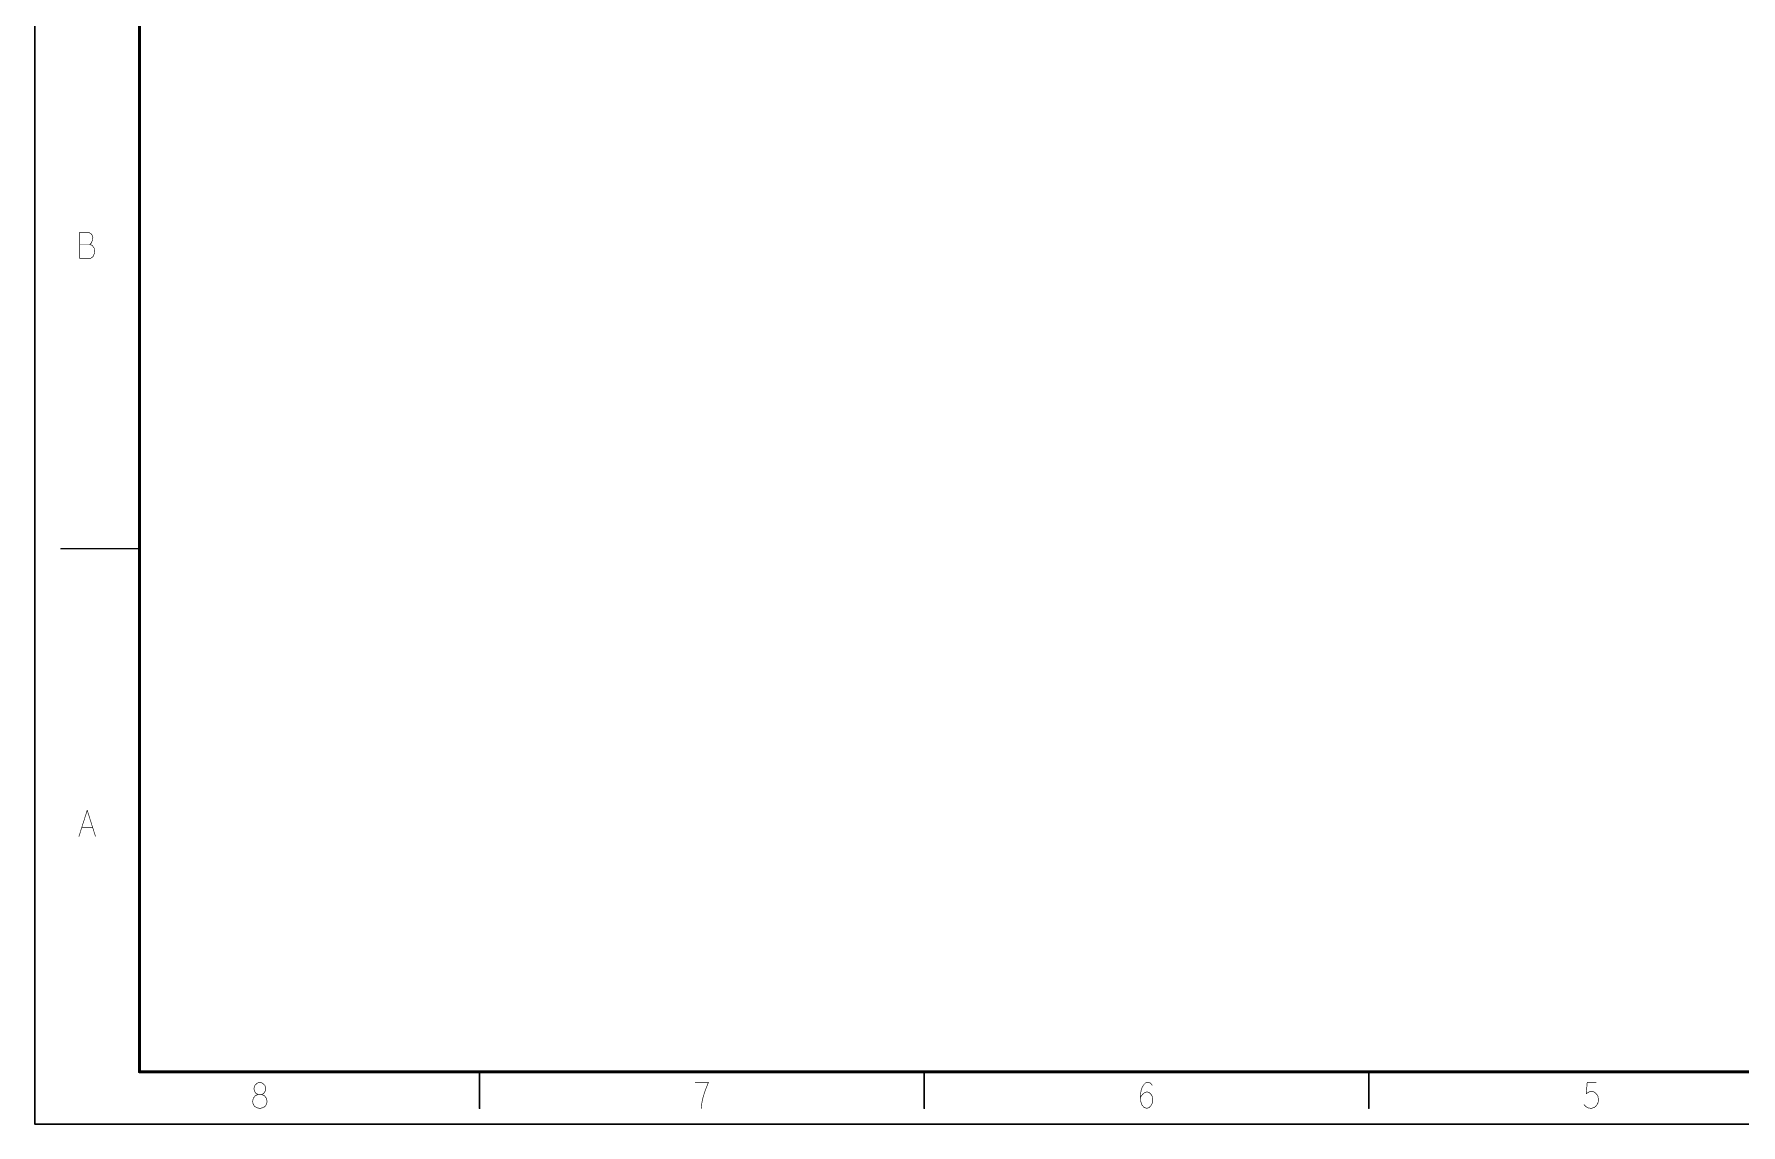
# Model space of a CAD drawing. Extents: x -18 to 16.1, y -6.6 to 15.5.
# Drawn here: x -17.96 to -1.64, y -6.55 to 3.87 of the extents above; entities that cross this region are included whole.
import ezdxf

# ---------------------------------------------------------------- set-up
doc = ezdxf.new("R2010")
doc.units = 0
doc.layers.get('0').update_dxf_attribs({"linetype": 'CONTINUOUS'})
doc.layers.add('FAB', color=13, linetype='CONTINUOUS')

# ---------------------------------------------------------------- blocks, each defined once
blk = doc.blocks.new('ROUND_13')
at = {"const_width": 0.0075}
blk.add_lwpolyline([(-0.00375, 0, 1), (0.00375, 0, 1)], format="xyb", close=True, dxfattribs=at)
blk = doc.blocks.new('ROUND_10')
at = {"const_width": 0.015}
blk.add_lwpolyline([(-0.0075, 0, 1), (0.0075, 0, 1)], format="xyb", close=True, dxfattribs=at)
blk = doc.blocks.new('ROUND_1')
at = {"const_width": 0.003}
blk.add_lwpolyline([(-0.0015, 0, 1), (0.0015, 0, 1)], format="xyb", close=True, dxfattribs=at)

msp = doc.modelspace()

# ---------------------------------------------------------------- linework, layer by layer
at = {"layer": 'FAB'}
for points, const_width in [([(-17.95, -6.547), (-17.95, 15.453)], 0.015), ([(-16.95, 14.953), (-16.95, -6.047)], 0.03), ([(-17.437, 1.978), (-17.522, 1.978)], 0.006), ([(-17.522, 1.978), (-17.522, 1.728)], 0.006), ([(-17.415, 1.965), (-17.437, 1.978)], 0.006), ([(-17.403, 1.949), (-17.415, 1.965)], 0.006), ([(-17.425, 1.861), (-17.522, 1.861)], 0.006), ([(-17.425, 1.861), (-17.412, 1.874)], 0.006), ([(-17.403, 1.853), (-17.425, 1.861)], 0.006), ([(-17.412, 1.874), (-17.403, 1.894)], 0.006), ([(-17.396, 1.924), (-17.403, 1.949)], 0.006), ([(-17.403, 1.894), (-17.396, 1.924)], 0.006), ([(-17.384, 1.828), (-17.403, 1.853)], 0.006), ([(-17.377, 1.799), (-17.384, 1.828)], 0.006), ([(-17.384, 1.769), (-17.377, 1.799)], 0.006), ([(-17.522, 1.728), (-17.418, 1.728)], 0.006), ([(-17.418, 1.728), (-17.396, 1.744)], 0.006), ([(-17.396, 1.744), (-17.384, 1.769)], 0.006), ([(-16.95, -1.047), (-17.7, -1.047)], 0.015), ([(-17.529, -3.797), (-17.45, -3.547)], 0.006), ([(-17.45, -3.547), (-17.371, -3.797)], 0.006), ([(-17.4, -3.71), (-17.5, -3.71)], 0.006), ([(-16.95, -6.047), (15.05, -6.047)], 0.03), ([(-15.857, -6.206), (-15.847, -6.176)], 0.006), ([(-15.847, -6.176), (-15.825, -6.156)], 0.006), ([(-15.825, -6.156), (-15.8, -6.147)], 0.006), ([(-15.8, -6.147), (-15.775, -6.156)], 0.006), ([(-15.775, -6.156), (-15.753, -6.176)], 0.006), ([(-15.753, -6.176), (-15.743, -6.206)], 0.006), ([(-13.7, -6.047), (-13.7, -6.397)], 0.015), ([(-11.512, -6.147), (-11.638, -6.147)], 0.006), ([(-11.537, -6.21), (-11.512, -6.147)], 0.006), ([(-9.45, -6.047), (-9.45, -6.397)], 0.015), ([(-7.378, -6.231), (-7.369, -6.201)], 0.006), ([(-7.369, -6.201), (-7.353, -6.172)], 0.006), ([(-7.353, -6.172), (-7.331, -6.151)], 0.006), ([(-7.331, -6.151), (-7.309, -6.147)], 0.006), ([(-7.309, -6.147), (-7.287, -6.156)], 0.006), ([(-7.287, -6.156), (-7.271, -6.176)], 0.006), ([(-5.2, -6.047), (-5.2, -6.397)], 0.015), ([(-3.122, -6.256), (-3.113, -6.147)], 0.006), ([(-3.113, -6.147), (-3.028, -6.147)], 0.006), ([(-15.863, -6.301), (-15.869, -6.331)], 0.006), ([(-15.869, -6.331), (-15.863, -6.36)], 0.006), ([(-15.844, -6.276), (-15.863, -6.301)], 0.006), ([(-15.863, -6.36), (-15.847, -6.381)], 0.006), ([(-15.85, -6.235), (-15.857, -6.206)], 0.006), ([(-15.835, -6.256), (-15.85, -6.235)], 0.006), ([(-15.816, -6.264), (-15.844, -6.276)], 0.006), ([(-15.816, -6.264), (-15.835, -6.256)], 0.006), ([(-15.784, -6.264), (-15.816, -6.264)], 0.006), ([(-15.784, -6.264), (-15.816, -6.264)], 0.006), ([(-15.765, -6.256), (-15.784, -6.264)], 0.006), ([(-15.756, -6.276), (-15.784, -6.264)], 0.006), ([(-15.75, -6.235), (-15.765, -6.256)], 0.006), ([(-15.737, -6.301), (-15.756, -6.276)], 0.006), ([(-15.753, -6.381), (-15.737, -6.36)], 0.006), ([(-15.743, -6.206), (-15.75, -6.235)], 0.006), ([(-15.731, -6.331), (-15.737, -6.301)], 0.006), ([(-15.737, -6.36), (-15.731, -6.331)], 0.006), ([(-11.581, -6.397), (-11.575, -6.343)], 0.006), ([(-11.575, -6.343), (-11.565, -6.297)], 0.006), ([(-11.565, -6.297), (-11.553, -6.256)], 0.006), ([(-11.553, -6.256), (-11.537, -6.21)], 0.006), ([(-7.385, -6.285), (-7.378, -6.231)], 0.006), ([(-7.385, -6.293), (-7.363, -6.264)], 0.006), ([(-7.382, -6.326), (-7.385, -6.285)], 0.006), ([(-7.369, -6.364), (-7.382, -6.326)], 0.006), ([(-7.347, -6.389), (-7.369, -6.364)], 0.006), ([(-7.363, -6.264), (-7.344, -6.247)], 0.006), ([(-7.344, -6.247), (-7.319, -6.239)], 0.006), ([(-7.319, -6.239), (-7.297, -6.247)], 0.006), ([(-7.297, -6.247), (-7.281, -6.264)], 0.006), ([(-7.281, -6.264), (-7.268, -6.289)], 0.006), ([(-7.268, -6.343), (-7.281, -6.368)], 0.006), ([(-7.268, -6.289), (-7.265, -6.318)], 0.006), ([(-7.265, -6.318), (-7.268, -6.343)], 0.006), ([(-3.144, -6.36), (-3.125, -6.381)], 0.006), ([(-3.094, -6.239), (-3.122, -6.256)], 0.006), ([(-3.072, -6.235), (-3.094, -6.239)], 0.006), ([(-3.05, -6.239), (-3.072, -6.235)], 0.006), ([(-3.028, -6.256), (-3.05, -6.239)], 0.006), ([(-3.012, -6.276), (-3.028, -6.256)], 0.006), ([(-3.025, -6.372), (-3.009, -6.343)], 0.006), ([(-3.006, -6.31), (-3.012, -6.276)], 0.006), ([(-3.009, -6.343), (-3.006, -6.31)], 0.006), ([(-15.847, -6.381), (-15.822, -6.393)], 0.006), ([(-15.822, -6.393), (-15.8, -6.397)], 0.006), ([(-15.8, -6.397), (-15.778, -6.393)], 0.006), ([(-15.778, -6.393), (-15.753, -6.381)], 0.006), ([(-7.322, -6.397), (-7.347, -6.389)], 0.006), ([(-7.3, -6.389), (-7.322, -6.397)], 0.006), ([(-7.281, -6.368), (-7.3, -6.389)], 0.006), ([(-3.125, -6.381), (-3.103, -6.393)], 0.006), ([(-3.103, -6.393), (-3.075, -6.397)], 0.006), ([(-3.075, -6.397), (-3.047, -6.389)], 0.006), ([(-3.047, -6.389), (-3.025, -6.372)], 0.006), ([(16.05, -6.547), (-17.95, -6.547)], 0.015)]:
    msp.add_lwpolyline(points, dxfattribs=dict(at, const_width=const_width))

# ---------------------------------------------------------------- block references
for name, p in [('ROUND_1', (-17.522, 1.978)), ('ROUND_1', (-17.522, 1.978)), ('ROUND_1', (-17.437, 1.978)), ('ROUND_1', (-17.437, 1.978)), ('ROUND_1', (-17.415, 1.965)), ('ROUND_1', (-17.415, 1.965)), ('ROUND_1', (-17.522, 1.861)), ('ROUND_1', (-17.425, 1.861)), ('ROUND_1', (-17.425, 1.861)), ('ROUND_1', (-17.425, 1.861)), ('ROUND_1', (-17.412, 1.874)), ('ROUND_1', (-17.412, 1.874)), ('ROUND_1', (-17.403, 1.949)), ('ROUND_1', (-17.403, 1.949)), ('ROUND_1', (-17.403, 1.894)), ('ROUND_1', (-17.403, 1.894)), ('ROUND_1', (-17.403, 1.853)), ('ROUND_1', (-17.403, 1.853)), ('ROUND_1', (-17.396, 1.924)), ('ROUND_1', (-17.396, 1.924)), ('ROUND_1', (-17.384, 1.828)), ('ROUND_1', (-17.384, 1.828)), ('ROUND_1', (-17.377, 1.799)), ('ROUND_1', (-17.377, 1.799)), ('ROUND_1', (-17.522, 1.728)), ('ROUND_1', (-17.522, 1.728)), ('ROUND_1', (-17.418, 1.728)), ('ROUND_1', (-17.418, 1.728)), ('ROUND_1', (-17.396, 1.744)), ('ROUND_1', (-17.396, 1.744)), ('ROUND_1', (-17.384, 1.769)), ('ROUND_1', (-17.384, 1.769)), ('ROUND_13', (-17.7, -1.047)), ('ROUND_13', (-16.95, -1.047)), ('ROUND_1', (-17.45, -3.547)), ('ROUND_1', (-17.45, -3.547)), ('ROUND_1', (-17.5, -3.71)), ('ROUND_1', (-17.4, -3.71)), ('ROUND_1', (-17.529, -3.797)), ('ROUND_1', (-17.371, -3.797)), ('ROUND_10', (-16.95, -6.047)), ('ROUND_10', (-16.95, -6.047)), ('ROUND_1', (-15.847, -6.176)), ('ROUND_1', (-15.847, -6.176)), ('ROUND_1', (-15.825, -6.156)), ('ROUND_1', (-15.825, -6.156)), ('ROUND_1', (-15.8, -6.147)), ('ROUND_1', (-15.8, -6.147)), ('ROUND_1', (-15.775, -6.156)), ('ROUND_1', (-15.775, -6.156)), ('ROUND_1', (-15.753, -6.176)), ('ROUND_1', (-15.753, -6.176)), ('ROUND_13', (-13.7, -6.047)), ('ROUND_1', (-11.638, -6.147)), ('ROUND_1', (-11.512, -6.147)), ('ROUND_1', (-11.512, -6.147)), ('ROUND_13', (-9.45, -6.047)), ('ROUND_1', (-7.369, -6.201)), ('ROUND_1', (-7.369, -6.201)), ('ROUND_1', (-7.353, -6.172)), ('ROUND_1', (-7.353, -6.172)), ('ROUND_1', (-7.331, -6.151)), ('ROUND_1', (-7.331, -6.151)), ('ROUND_1', (-7.309, -6.147)), ('ROUND_1', (-7.309, -6.147)), ('ROUND_1', (-7.287, -6.156)), ('ROUND_1', (-7.287, -6.156)), ('ROUND_1', (-7.271, -6.176)), ('ROUND_13', (-5.2, -6.047)), ('ROUND_1', (-3.113, -6.147)), ('ROUND_1', (-3.113, -6.147)), ('ROUND_1', (-3.028, -6.147)), ('ROUND_1', (-15.869, -6.331)), ('ROUND_1', (-15.869, -6.331)), ('ROUND_1', (-15.863, -6.301)), ('ROUND_1', (-15.863, -6.301)), ('ROUND_1', (-15.863, -6.36)), ('ROUND_1', (-15.863, -6.36)), ('ROUND_1', (-15.857, -6.206)), ('ROUND_1', (-15.857, -6.206)), ('ROUND_1', (-15.85, -6.235)), ('ROUND_1', (-15.85, -6.235)), ('ROUND_1', (-15.844, -6.276)), ('ROUND_1', (-15.844, -6.276)), ('ROUND_1', (-15.835, -6.256)), ('ROUND_1', (-15.835, -6.256)), ('ROUND_1', (-15.816, -6.264)), ('ROUND_1', (-15.816, -6.264)), ('ROUND_1', (-15.816, -6.264)), ('ROUND_1', (-15.816, -6.264)), ('ROUND_1', (-15.784, -6.264)), ('ROUND_1', (-15.784, -6.264)), ('ROUND_1', (-15.784, -6.264)), ('ROUND_1', (-15.784, -6.264)), ('ROUND_1', (-15.765, -6.256)), ('ROUND_1', (-15.765, -6.256)), ('ROUND_1', (-15.756, -6.276)), ('ROUND_1', (-15.756, -6.276)), ('ROUND_1', (-15.75, -6.235)), ('ROUND_1', (-15.75, -6.235)), ('ROUND_1', (-15.743, -6.206)), ('ROUND_1', (-15.743, -6.206)), ('ROUND_1', (-15.737, -6.301)), ('ROUND_1', (-15.737, -6.301)), ('ROUND_1', (-15.737, -6.36)), ('ROUND_1', (-15.737, -6.36)), ('ROUND_1', (-15.731, -6.331)), ('ROUND_1', (-15.731, -6.331)), ('ROUND_1', (-11.575, -6.343)), ('ROUND_1', (-11.575, -6.343)), ('ROUND_1', (-11.565, -6.297)), ('ROUND_1', (-11.565, -6.297)), ('ROUND_1', (-11.553, -6.256)), ('ROUND_1', (-11.553, -6.256)), ('ROUND_1', (-11.537, -6.21)), ('ROUND_1', (-11.537, -6.21)), ('ROUND_1', (-7.385, -6.285)), ('ROUND_1', (-7.385, -6.285)), ('ROUND_1', (-7.385, -6.293)), ('ROUND_1', (-7.382, -6.326)), ('ROUND_1', (-7.382, -6.326)), ('ROUND_1', (-7.378, -6.231)), ('ROUND_1', (-7.378, -6.231)), ('ROUND_1', (-7.369, -6.364)), ('ROUND_1', (-7.369, -6.364)), ('ROUND_1', (-7.363, -6.264)), ('ROUND_1', (-7.363, -6.264)), ('ROUND_1', (-7.344, -6.247)), ('ROUND_1', (-7.344, -6.247)), ('ROUND_1', (-7.319, -6.239)), ('ROUND_1', (-7.319, -6.239)), ('ROUND_1', (-7.297, -6.247)), ('ROUND_1', (-7.297, -6.247)), ('ROUND_1', (-7.281, -6.264)), ('ROUND_1', (-7.281, -6.264)), ('ROUND_1', (-7.268, -6.289)), ('ROUND_1', (-7.268, -6.289)), ('ROUND_1', (-7.268, -6.343)), ('ROUND_1', (-7.268, -6.343)), ('ROUND_1', (-7.265, -6.318)), ('ROUND_1', (-7.265, -6.318)), ('ROUND_1', (-3.144, -6.36)), ('ROUND_1', (-3.122, -6.256)), ('ROUND_1', (-3.122, -6.256)), ('ROUND_1', (-3.094, -6.239)), ('ROUND_1', (-3.094, -6.239)), ('ROUND_1', (-3.072, -6.235)), ('ROUND_1', (-3.072, -6.235)), ('ROUND_1', (-3.05, -6.239)), ('ROUND_1', (-3.05, -6.239)), ('ROUND_1', (-3.028, -6.256)), ('ROUND_1', (-3.028, -6.256)), ('ROUND_1', (-3.012, -6.276)), ('ROUND_1', (-3.012, -6.276)), ('ROUND_1', (-3.009, -6.343)), ('ROUND_1', (-3.009, -6.343)), ('ROUND_1', (-3.006, -6.31)), ('ROUND_1', (-3.006, -6.31)), ('ROUND_1', (-15.847, -6.381)), ('ROUND_1', (-15.847, -6.381)), ('ROUND_1', (-15.822, -6.393)), ('ROUND_1', (-15.822, -6.393)), ('ROUND_1', (-15.8, -6.397)), ('ROUND_1', (-15.8, -6.397)), ('ROUND_1', (-15.778, -6.393)), ('ROUND_1', (-15.778, -6.393)), ('ROUND_1', (-15.753, -6.381)), ('ROUND_1', (-15.753, -6.381)), ('ROUND_13', (-13.7, -6.397)), ('ROUND_1', (-11.581, -6.397)), ('ROUND_13', (-9.45, -6.397)), ('ROUND_1', (-7.347, -6.389)), ('ROUND_1', (-7.347, -6.389)), ('ROUND_1', (-7.322, -6.397)), ('ROUND_1', (-7.322, -6.397)), ('ROUND_1', (-7.3, -6.389)), ('ROUND_1', (-7.3, -6.389)), ('ROUND_1', (-7.281, -6.368)), ('ROUND_1', (-7.281, -6.368)), ('ROUND_13', (-5.2, -6.397)), ('ROUND_1', (-3.125, -6.381)), ('ROUND_1', (-3.125, -6.381)), ('ROUND_1', (-3.103, -6.393)), ('ROUND_1', (-3.103, -6.393)), ('ROUND_1', (-3.075, -6.397)), ('ROUND_1', (-3.075, -6.397)), ('ROUND_1', (-3.047, -6.389)), ('ROUND_1', (-3.047, -6.389)), ('ROUND_1', (-3.025, -6.372)), ('ROUND_1', (-3.025, -6.372)), ('ROUND_13', (-17.95, -6.547)), ('ROUND_13', (-17.95, -6.547))]:
    msp.add_blockref(name, p, dxfattribs=at)

doc.saveas('drawing.dxf')
